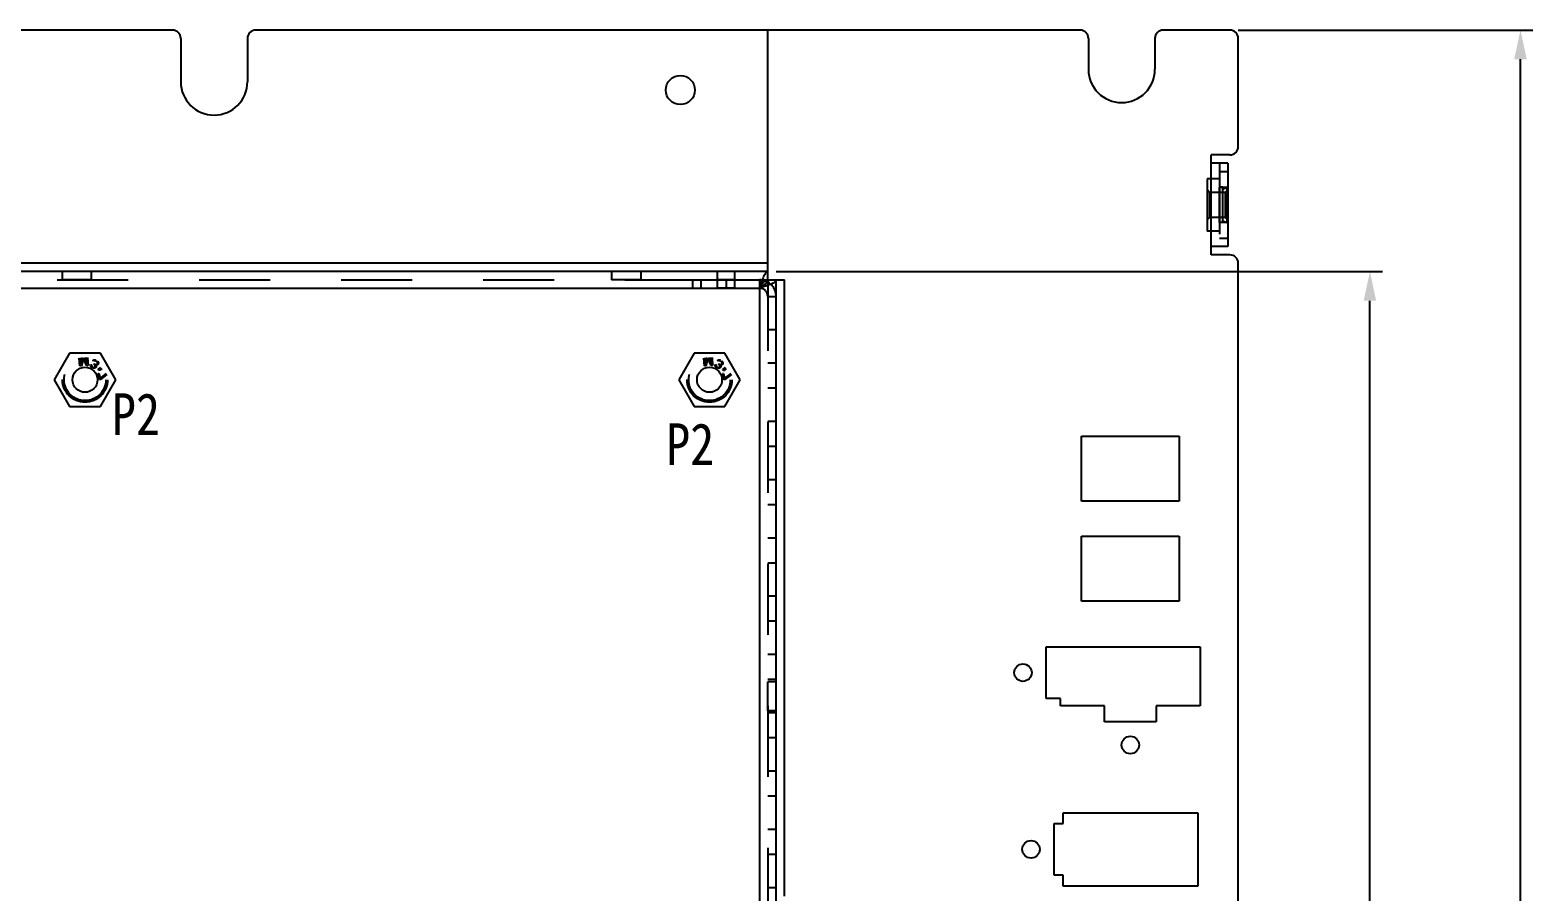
# Model space of a CAD drawing. Header units: millimetres. Extents: x 0 to 8948, y -1340 to 1100.
# Drawn here: x 2296.4 to 2476.9, y 606.4 to 709.9 of the extents above; entities that cross this region are included whole.
import ezdxf

# ---------------------------------------------------------------- set-up
doc = ezdxf.new("R2010")
doc.units = ezdxf.units.MM
doc.header["$LTSCALE"] = 85.25
doc.header["$PDMODE"] = 3
doc.header["$PDSIZE"] = 8
doc.linetypes.add('HIDDEN', pattern=[0.2, 0.1, -0.1])
doc.layers.get('0').update_dxf_attribs({"linetype": 'CONTINUOUS'})
doc.layers.get('Defpoints').update_dxf_attribs({"linetype": 'CONTINUOUS'})
doc.layers.add('02___PRT_ALL_AXES', color=7, linetype='CONTINUOUS')
doc.layers.add('DEFAULT_2', color=8, linetype='HIDDEN')
doc.styles.get("Standard").update_dxf_attribs({"font": 'txt', "width": 0.85})
doc.dimstyles.new('DIMSTYLE_1', dxfattribs={"dimtxt": 5, "dimasz": 3.5, "dimexe": 1.5, "dimexo": 1, "dimgap": 1.25, "dimtad": 1, "dimdsep": 46, "dimtxsty": 'Standard', "dimblk": '_FILLED', "dimblk1": '_FILLED', "dimblk2": '_FILLED', "dimcen": 0.09, "dimadec": 0, "dimazin": 0, "dimtp": 0.01, "dimtm": 0.01, "dimtfac": 1, "dimtofl": 0, "dimtmove": 0, "dimatfit": 3, "dimldrblk": '_FILLED', "dimfxl": 0, "dimtolj": 1, "dimarcsym": 0})

# ---------------------------------------------------------------- blocks, each defined once
blk = doc.blocks.new('_FILLED')
at = {"color": 0, "linetype": 'ByBlock'}
blk.add_solid([(0, 0), (-1, 0.214), (-1, -0.214)], dxfattribs=at)
blk = doc.blocks.new('*D8')
at = {"color": 0, "linetype": 'Continuous', "lineweight": -2, "transparency": 16777216}
for p, q in [((2386.04, 680.95), (2458.85, 680.95)), ((2457.35, 473.45), (2457.35, 677.45)), ((2386.04, 469.95), (2458.85, 469.95))]:
    blk.add_line(p, q, dxfattribs=at)
at = {"layer": 'Defpoints', "color": 0, "linetype": 'Continuous', "transparency": 16777216}
for p in [(2385.04, 680.95), (2457.35, 680.95), (2385.04, 469.95)]:
    blk.add_point(p, dxfattribs=at)
at = {"color": 0, "linetype": 'Continuous', "lineweight": -2, "transparency": 16777216, "xscale": 3.5, "yscale": 3.5, "zscale": 3.5}
for p, rotation in [((2457.35, 680.95), 90), ((2457.35, 469.95), 270)]:
    blk.add_blockref('_FILLED', p, dxfattribs=dict(at, rotation=rotation))
at = {"color": 0, "linetype": 'Continuous', "transparency": 16777216, "insert": (2451.1, 575.45), "char_height": 5, "width": 17, "attachment_point": 2, "rotation": 90}
blk.add_mtext('\\A1;*211', dxfattribs=at)
blk = doc.blocks.new('*D10')
at = {"color": 0, "linetype": 'Continuous', "lineweight": -2, "transparency": 16777216}
for p, q in [((2441.54, 709.95), (2476.93, 709.95)), ((2475.43, 457.95), (2475.43, 706.45)), ((2441.54, 454.45), (2476.93, 454.45))]:
    blk.add_line(p, q, dxfattribs=at)
at = {"layer": 'Defpoints', "color": 0, "linetype": 'Continuous', "transparency": 16777216}
for p in [(2440.54, 709.95), (2475.43, 709.95), (2440.54, 454.45)]:
    blk.add_point(p, dxfattribs=at)
at = {"color": 0, "linetype": 'Continuous', "lineweight": -2, "transparency": 16777216, "xscale": 3.5, "yscale": 3.5, "zscale": 3.5}
for p, rotation in [((2475.43, 709.95), 90), ((2475.43, 454.45), 270)]:
    blk.add_blockref('_FILLED', p, dxfattribs=dict(at, rotation=rotation))
at = {"color": 0, "linetype": 'Continuous', "transparency": 16777216, "insert": (2469.18, 582.2), "char_height": 5, "width": 25.5, "attachment_point": 2, "rotation": 90}
blk.add_mtext('\\A1;*255.5', dxfattribs=at)

msp = doc.modelspace()

# ---------------------------------------------------------------- linework, layer by layer
at = {"color": 3, "linetype": 'Continuous'}
for p, q in [((2313.539, 709.948), (2159.539, 709.948)), ((2422.539, 709.948), (2323.539, 709.948)), ((2385.039, 680.948), (2385.039, 709.948)), ((2440.539, 709.948), (2432.539, 709.948)), ((2314.539, 708.948), (2314.539, 703.736)), ((2322.539, 708.948), (2322.539, 703.736)), ((2423.539, 708.948), (2423.539, 705.236)), ((2431.539, 708.948), (2431.539, 705.236)), ((2441.539, 695.948), (2441.539, 708.948)), ((2440.539, 694.948), (2438.289, 694.948)), ((2438.289, 682.948), (2438.289, 694.948)), ((2440.289, 693.948), (2438.289, 693.948)), ((2440.289, 693.948), (2440.289, 683.948)), ((2440.289, 683.948), (2438.289, 683.948)), ((2440.539, 682.948), (2438.289, 682.948)), ((2385.039, 681.948), (2069.039, 681.948)), ((2385.039, 680.948), (2069.039, 680.948)), ((2441.539, 591.448), (2441.539, 681.948)), ((2070.039, 678.948), (2384.039, 678.948)), ((2384.039, 678.948), (2384.039, 471.948)), ((2386.039, 470.948), (2386.039, 679.948)), ((2386.041, 679.948), (2387.039, 679.948)), ((2387.039, 605.948), (2387.039, 679.948)), ((2422.729, 661.168), (2434.429, 661.168)), ((2422.729, 653.368), (2422.729, 661.168)), ((2434.429, 661.168), (2434.429, 653.368)), ((2434.429, 653.368), (2422.729, 653.368)), ((2422.729, 649.168), (2434.429, 649.168)), ((2422.729, 641.368), (2422.729, 649.168)), ((2434.429, 649.168), (2434.429, 641.368)), ((2434.429, 641.368), (2422.729, 641.368)), ((2418.479, 635.888), (2436.979, 635.888)), ((2418.479, 629.688), (2418.479, 635.888)), ((2436.979, 635.888), (2436.979, 628.788)), ((2420.179, 629.688), (2418.479, 629.688)), ((2420.179, 628.788), (2420.179, 629.688)), ((2425.479, 628.788), (2420.179, 628.788)), ((2425.479, 626.888), (2425.479, 628.788)), ((2436.979, 628.788), (2431.679, 628.788)), ((2431.679, 628.788), (2431.679, 626.888)), ((2431.679, 626.888), (2425.479, 626.888)), ((2420.499, 615.958), (2436.699, 615.958)), ((2420.499, 614.658), (2420.499, 615.958)), ((2436.699, 615.958), (2436.699, 607.158)), ((2419.449, 614.658), (2420.499, 614.658)), ((2419.449, 608.458), (2419.449, 614.658)), ((2420.499, 608.458), (2419.449, 608.458)), ((2420.499, 607.158), (2420.499, 608.458)), ((2436.699, 607.158), (2420.499, 607.158))]:
    msp.add_line(p, q, dxfattribs=at)
at = {"color": 7, "linetype": 'Continuous'}
for p, q in [((2385.039, 679.948), (2385.039, 680.948)), ((2385.039, 679.948), (2386.039, 679.948)), ((2301.192, 671.148), (2299.344, 667.948)), ((2304.887, 671.148), (2301.192, 671.148)), ((2306.734, 667.948), (2304.887, 671.148)), ((2376.192, 671.148), (2374.344, 667.948)), ((2379.887, 671.148), (2376.192, 671.148)), ((2381.734, 667.948), (2379.887, 671.148)), ((2299.344, 667.948), (2301.192, 664.748)), ((2304.887, 664.748), (2306.734, 667.948)), ((2374.344, 667.948), (2376.192, 664.748)), ((2379.887, 664.748), (2381.734, 667.948)), ((2301.192, 664.748), (2304.887, 664.748)), ((2376.192, 664.748), (2379.887, 664.748))]:
    msp.add_line(p, q, dxfattribs=at)
at = {"color": 3, "linetype": 'Continuous'}
for centre, radius, start, end in [((2313.539, 708.948), 1, 0, 90), ((2323.539, 708.948), 1, 90, 180), ((2422.539, 708.948), 1, 0, 90), ((2432.539, 708.948), 1, 90, 180), ((2440.539, 708.948), 1, 0, 90), ((2427.539, 705.236), 4, 180, 0), ((2318.539, 703.736), 4, 180, 0), ((2440.539, 695.948), 1, 270, 0), ((2440.539, 681.948), 1, 0, 90), ((2384.039, 677.948), 2, 62.28559, 70.01104)]:
    msp.add_arc(centre, radius, start, end, dxfattribs=at)
for points in [[(2385.039, 680.948), (2384.942, 680.948), (2384.789, 680.817), (2384.652, 680.598), (2384.474, 680.237), (2384.273, 679.68), (2384.121, 679.204), (2384.039, 678.948)], [(2386.039, 679.948), (2386.039, 679.85), (2385.908, 679.698), (2385.69, 679.561), (2385.329, 679.383), (2384.772, 679.182), (2384.295, 679.029), (2384.039, 678.948)]]:
    msp.add_open_spline(points, degree=3, knots=[0, 0, 0, 0, 0.1275582, 0.2247905, 0.3461005, 0.6491201, 1, 1, 1, 1], dxfattribs=at)
at = {"color": 7, "linetype": 'Continuous'}
for points in [[(2385.039, 679.948), (2385.039, 679.755), (2384.793, 679.462), (2384.414, 679.187), (2384.168, 679.03), (2384.039, 678.948)], [(2385.039, 679.948), (2384.846, 679.948), (2384.554, 679.702), (2384.278, 679.322), (2384.121, 679.076), (2384.039, 678.948)]]:
    msp.add_open_spline(points, degree=3, knots=[0, 0, 0, 0, 0.4006962, 0.6839153, 1, 1, 1, 1], dxfattribs=at)
at = {"layer": '02___PRT_ALL_AXES', "color": 8, "linetype": 'HIDDEN'}
for p, q in [((2440.289, 691.048), (2439.289, 691.048)), ((2439.289, 686.848), (2439.289, 691.048)), ((2440.289, 686.848), (2440.289, 691.048)), ((2440.289, 686.848), (2439.289, 686.848)), ((2300.289, 680.948), (2300.289, 679.948)), ((2303.789, 680.948), (2300.289, 680.948)), ((2303.789, 680.948), (2303.789, 679.948)), ((2369.789, 680.948), (2366.289, 680.948)), ((2366.289, 680.948), (2366.289, 679.948)), ((2369.789, 680.948), (2369.789, 679.948)), ((2381.089, 680.948), (2378.989, 680.948)), ((2378.989, 678.948), (2378.989, 680.948)), ((2381.089, 678.948), (2381.089, 680.948)), ((2303.789, 679.948), (2300.289, 679.948)), ((2369.789, 679.948), (2366.289, 679.948)), ((2381.089, 679.948), (2378.989, 679.948)), ((2381.089, 678.948), (2378.989, 678.948)), ((2380.039, 679.948), (2380.039, 678.948)), ((2386.039, 631.698), (2385.039, 631.698)), ((2385.039, 628.198), (2385.039, 631.698)), ((2386.039, 628.198), (2386.039, 631.698)), ((2386.039, 628.198), (2385.039, 628.198))]:
    msp.add_line(p, q, dxfattribs=at)
at = {"layer": '02___PRT_ALL_AXES', "color": 3, "linetype": 'Continuous'}
for centre, radius in [((2374.539, 702.748), 1.75), ((2303.039, 667.948), 1.5), ((2378.039, 667.948), 1.5), ((2415.679, 632.788), 1.05), ((2428.579, 624.088), 1.05), ((2416.649, 611.558), 1.05)]:
    msp.add_circle(centre, radius, dxfattribs=at)
at = {"layer": 'DEFAULT_2', "color": 8, "linetype": 'HIDDEN'}
for p, q in [((2439.289, 693.948), (2439.289, 683.948)), ((2439.289, 692.098), (2437.789, 692.098)), ((2437.789, 692.098), (2437.789, 685.798)), ((2437.809, 691.423), (2437.789, 691.423)), ((2437.809, 691.41), (2437.789, 691.41)), ((2437.789, 691.387), (2437.809, 691.387)), ((2437.809, 691.38), (2437.789, 691.38)), ((2437.789, 691.342), (2437.809, 691.342)), ((2437.809, 691.341), (2437.789, 691.341)), ((2437.809, 691.34), (2437.789, 691.34)), ((2437.809, 691.339), (2437.789, 691.339)), ((2437.809, 691.328), (2437.789, 691.328)), ((2437.789, 691.318), (2437.809, 691.318)), ((2437.809, 691.423), (2437.809, 689.532)), ((2439.289, 692.948), (2440.289, 692.948)), ((2437.809, 691.095), (2437.789, 691.095)), ((2437.809, 691.062), (2437.789, 691.062)), ((2437.809, 690.981), (2437.789, 690.981)), ((2437.809, 690.948), (2437.789, 690.948)), ((2437.809, 690.939), (2437.789, 690.939)), ((2437.809, 690.927), (2437.789, 690.927)), ((2437.809, 690.907), (2437.789, 690.907)), ((2437.809, 690.906), (2437.789, 690.906)), ((2437.809, 690.904), (2437.789, 690.904)), ((2437.809, 690.877), (2437.789, 690.877)), ((2437.809, 690.876), (2437.789, 690.876)), ((2437.809, 690.87), (2437.789, 690.87)), ((2437.809, 690.86), (2437.789, 690.86)), ((2437.789, 690.848), (2437.809, 690.848)), ((2437.809, 690.847), (2437.789, 690.847)), ((2437.809, 690.802), (2437.789, 690.802)), ((2437.809, 690.79), (2437.789, 690.79)), ((2437.809, 690.76), (2437.789, 690.76)), ((2437.809, 690.757), (2437.789, 690.757)), ((2437.789, 690.754), (2437.809, 690.754)), ((2438.089, 690.448), (2437.789, 690.748)), ((2437.789, 690.747), (2437.809, 690.747)), ((2437.809, 690.68), (2437.789, 690.68)), ((2437.809, 690.662), (2437.789, 690.662)), ((2437.809, 690.66), (2437.789, 690.66)), ((2437.809, 690.658), (2437.789, 690.658)), ((2437.789, 690.657), (2437.809, 690.657)), ((2437.809, 690.643), (2437.789, 690.643)), ((2437.809, 690.64), (2437.789, 690.64)), ((2437.789, 690.637), (2437.809, 690.637)), ((2437.809, 690.624), (2437.789, 690.624)), ((2437.809, 690.623), (2437.789, 690.623)), ((2437.809, 690.615), (2437.789, 690.615)), ((2437.809, 690.614), (2437.789, 690.614)), ((2437.809, 690.553), (2437.789, 690.553)), ((2437.809, 690.553), (2437.789, 690.553)), ((2437.789, 690.541), (2437.809, 690.541)), ((2437.809, 690.516), (2437.789, 690.516)), ((2437.809, 690.51), (2437.789, 690.51)), ((2437.809, 690.494), (2437.789, 690.494)), ((2437.809, 690.492), (2437.789, 690.492)), ((2437.789, 690.479), (2437.809, 690.479)), ((2437.809, 690.474), (2437.789, 690.474)), ((2437.809, 690.465), (2437.789, 690.465)), ((2437.789, 690.464), (2437.809, 690.464)), ((2437.809, 690.461), (2437.789, 690.461)), ((2437.809, 690.449), (2437.789, 690.449)), ((2437.789, 690.435), (2437.809, 690.435)), ((2437.809, 690.434), (2437.789, 690.434)), ((2437.789, 690.434), (2437.809, 690.434)), ((2437.789, 690.4), (2437.809, 690.4)), ((2437.809, 690.392), (2437.789, 690.392)), ((2437.809, 690.333), (2437.789, 690.333)), ((2437.789, 690.326), (2437.809, 690.326)), ((2437.809, 690.302), (2437.789, 690.302)), ((2437.809, 690.291), (2437.789, 690.291)), ((2437.789, 690.279), (2437.809, 690.279)), ((2437.789, 690.268), (2437.809, 690.268)), ((2437.809, 690.268), (2437.789, 690.268)), ((2437.809, 690.257), (2437.789, 690.257)), ((2437.809, 690.255), (2437.789, 690.255)), ((2437.809, 690.216), (2437.789, 690.216)), ((2437.809, 690.187), (2437.789, 690.187)), ((2437.809, 690.18), (2437.789, 690.18)), ((2437.809, 690.179), (2437.789, 690.179)), ((2437.789, 690.104), (2437.809, 690.104)), ((2437.809, 690.086), (2437.789, 690.086)), ((2437.809, 690.057), (2437.789, 690.057)), ((2437.809, 690.044), (2437.789, 690.044)), ((2437.789, 690.034), (2437.809, 690.034)), ((2437.809, 690.016), (2437.789, 690.016)), ((2437.789, 689.986), (2437.809, 689.986)), ((2437.809, 689.978), (2437.789, 689.978)), ((2437.789, 689.849), (2437.809, 689.849)), ((2437.809, 689.815), (2437.789, 689.815)), ((2437.809, 689.786), (2437.789, 689.786)), ((2437.809, 689.779), (2437.789, 689.779)), ((2437.809, 689.75), (2437.789, 689.75)), ((2437.809, 689.738), (2437.789, 689.738)), ((2437.809, 689.71), (2437.789, 689.71)), ((2437.809, 689.703), (2437.789, 689.703)), ((2437.809, 689.544), (2437.789, 689.544)), ((2437.809, 689.532), (2437.789, 689.532)), ((2439.959, 690.448), (2438.089, 690.448)), ((2438.089, 690.448), (2438.089, 687.448)), ((2439.669, 691.073), (2439.289, 691.073)), ((2439.669, 690.848), (2440.159, 691.073)), ((2439.669, 686.823), (2439.669, 691.073)), ((2439.959, 690.448), (2440.259, 690.748)), ((2439.959, 690.448), (2439.959, 687.448)), ((2440.259, 691.073), (2440.159, 691.073)), ((2440.159, 691.073), (2440.159, 686.823)), ((2440.259, 686.823), (2440.259, 691.073)), ((2437.809, 689.392), (2437.789, 689.392)), ((2437.809, 689.391), (2437.789, 689.391)), ((2437.809, 689.351), (2437.789, 689.351)), ((2437.809, 689.341), (2437.789, 689.341)), ((2437.809, 689.341), (2437.789, 689.341)), ((2437.809, 689.34), (2437.789, 689.34)), ((2437.809, 689.318), (2437.789, 689.318)), ((2437.789, 689.311), (2437.809, 689.311)), ((2437.809, 689.311), (2437.789, 689.311)), ((2437.809, 689.306), (2437.789, 689.306)), ((2437.809, 689.303), (2437.789, 689.303)), ((2437.809, 689.225), (2437.789, 689.225)), ((2437.809, 689.209), (2437.789, 689.209)), ((2437.809, 689.209), (2437.789, 689.209)), ((2437.809, 689.2), (2437.789, 689.2)), ((2437.809, 689.175), (2437.789, 689.175)), ((2437.809, 689.164), (2437.789, 689.164)), ((2437.809, 689.118), (2437.789, 689.118)), ((2437.809, 689.091), (2437.789, 689.091)), ((2437.809, 689.085), (2437.789, 689.085)), ((2437.809, 689.059), (2437.789, 689.059)), ((2437.789, 689.058), (2437.809, 689.058)), ((2437.809, 689.052), (2437.789, 689.052)), ((2437.809, 689.051), (2437.789, 689.051)), ((2437.789, 689.044), (2437.809, 689.044)), ((2437.809, 689.04), (2437.789, 689.04)), ((2437.809, 689.012), (2437.789, 689.012)), ((2437.789, 689.011), (2437.809, 689.011)), ((2437.809, 689.392), (2437.809, 689.011)), ((2438.089, 687.448), (2437.789, 687.148)), ((2439.959, 687.448), (2438.089, 687.448)), ((2439.669, 686.823), (2439.289, 686.823)), ((2439.669, 687.048), (2440.159, 686.823)), ((2439.959, 687.448), (2440.259, 687.148)), ((2440.259, 686.823), (2440.159, 686.823)), ((2439.289, 685.798), (2437.789, 685.798)), ((2439.289, 684.948), (2440.289, 684.948)), ((2078.039, 679.948), (2376.039, 679.948)), ((2376.039, 679.948), (2384.039, 679.948)), ((2376.039, 678.948), (2376.039, 679.948)), ((2377.039, 678.948), (2377.039, 679.948)), ((2384.039, 679.948), (2385.039, 679.948)), ((2384.039, 679.948), (2384.039, 678.948)), ((2385.039, 679.948), (2385.039, 470.948)), ((2386.039, 679.948), (2386.041, 679.948)), ((2385.039, 677.948), (2386.039, 677.948)), ((2386.039, 673.948), (2385.039, 673.948)), ((2302.419, 669.608), (2302.351, 670.559)), ((2302.606, 669.621), (2302.419, 669.608)), ((2302.475, 670.588), (2302.529, 669.829)), ((2302.529, 669.829), (2302.763, 670.634)), ((2302.854, 670.535), (2302.606, 669.621)), ((2303.23, 669.666), (2302.854, 670.535)), ((2302.93, 670.646), (2303.277, 669.883)), ((2303.277, 669.883), (2303.223, 670.642)), ((2303.417, 669.679), (2303.23, 669.666)), ((2303.349, 670.63), (2303.417, 669.679)), ((2303.706, 669.704), (2303.732, 669.788)), ((2303.734, 669.588), (2303.706, 669.704)), ((2303.732, 669.788), (2303.822, 669.734)), ((2303.822, 669.734), (2303.824, 669.658)), ((2303.824, 669.658), (2303.856, 669.589)), ((2303.989, 670.255), (2304.039, 670.298)), ((2304.078, 670.201), (2303.989, 670.255)), ((2304.039, 670.298), (2304.108, 670.332)), ((2304.118, 670.227), (2304.078, 670.201)), ((2304.108, 670.332), (2304.183, 670.336)), ((2304.11, 669.809), (2304.154, 669.882)), ((2304.181, 669.766), (2304.11, 669.809)), ((2304.175, 670.242), (2304.118, 670.227)), ((2304.154, 669.882), (2304.225, 669.839)), ((2304.222, 670.238), (2304.175, 670.242)), ((2304.266, 669.665), (2304.181, 669.766)), ((2304.183, 670.336), (2304.277, 670.329)), ((2304.322, 670.203), (2304.222, 670.238)), ((2304.225, 669.839), (2304.343, 669.793)), ((2304.28, 669.607), (2304.266, 669.665)), ((2304.272, 669.513), (2304.28, 669.607)), ((2304.277, 670.329), (2304.354, 670.306)), ((2304.429, 670.138), (2304.322, 670.203)), ((2304.343, 669.793), (2304.419, 669.797)), ((2304.457, 669.7), (2304.346, 669.717)), ((2304.346, 669.717), (2304.385, 669.619)), ((2304.385, 669.619), (2304.387, 669.543)), ((2304.419, 669.797), (2304.498, 669.849)), ((2304.508, 670.067), (2304.429, 670.138)), ((2304.526, 669.733), (2304.457, 669.7)), ((2304.498, 669.849), (2304.542, 669.922)), ((2304.506, 670.215), (2304.562, 670.158)), ((2304.532, 670.027), (2304.508, 670.067)), ((2304.588, 669.795), (2304.526, 669.733)), ((2304.546, 669.969), (2304.532, 670.027)), ((2304.542, 669.922), (2304.546, 669.969)), ((2304.562, 670.158), (2304.612, 670.078)), ((2304.631, 669.868), (2304.588, 669.795)), ((2304.612, 670.078), (2304.644, 670.01)), ((2304.646, 669.933), (2304.631, 669.868)), ((2304.644, 670.01), (2304.646, 669.933)), ((2377.419, 669.608), (2377.351, 670.559)), ((2377.606, 669.621), (2377.419, 669.608)), ((2377.475, 670.588), (2377.529, 669.829)), ((2377.529, 669.829), (2377.763, 670.634)), ((2377.854, 670.535), (2377.606, 669.621)), ((2378.23, 669.666), (2377.854, 670.535)), ((2377.93, 670.646), (2378.277, 669.883)), ((2378.277, 669.883), (2378.223, 670.642)), ((2378.417, 669.679), (2378.23, 669.666)), ((2378.349, 670.63), (2378.417, 669.679)), ((2378.706, 669.704), (2378.732, 669.788)), ((2378.734, 669.588), (2378.706, 669.704)), ((2378.732, 669.788), (2378.822, 669.734)), ((2378.822, 669.734), (2378.824, 669.658)), ((2378.824, 669.658), (2378.856, 669.589)), ((2378.989, 670.255), (2379.039, 670.298)), ((2379.078, 670.201), (2378.989, 670.255)), ((2379.039, 670.298), (2379.108, 670.332)), ((2379.118, 670.227), (2379.078, 670.201)), ((2379.108, 670.332), (2379.183, 670.336)), ((2379.11, 669.809), (2379.154, 669.882)), ((2379.181, 669.766), (2379.11, 669.809)), ((2379.175, 670.242), (2379.118, 670.227)), ((2379.154, 669.882), (2379.225, 669.839)), ((2379.222, 670.238), (2379.175, 670.242)), ((2379.266, 669.665), (2379.181, 669.766)), ((2379.183, 670.336), (2379.277, 670.329)), ((2379.322, 670.203), (2379.222, 670.238)), ((2379.225, 669.839), (2379.343, 669.793)), ((2379.28, 669.607), (2379.266, 669.665)), ((2379.272, 669.513), (2379.28, 669.607)), ((2379.277, 670.329), (2379.354, 670.306)), ((2379.429, 670.138), (2379.322, 670.203)), ((2379.343, 669.793), (2379.419, 669.797)), ((2379.457, 669.7), (2379.346, 669.717)), ((2379.346, 669.717), (2379.385, 669.619)), ((2379.385, 669.619), (2379.387, 669.543)), ((2379.419, 669.797), (2379.498, 669.849)), ((2379.508, 670.067), (2379.429, 670.138)), ((2379.526, 669.733), (2379.457, 669.7)), ((2379.498, 669.849), (2379.542, 669.922)), ((2379.506, 670.215), (2379.562, 670.158)), ((2379.532, 670.027), (2379.508, 670.067)), ((2379.588, 669.795), (2379.526, 669.733)), ((2379.546, 669.969), (2379.532, 670.027)), ((2379.542, 669.922), (2379.546, 669.969)), ((2379.562, 670.158), (2379.612, 670.078)), ((2379.631, 669.868), (2379.588, 669.795)), ((2379.612, 670.078), (2379.644, 670.01)), ((2379.646, 669.933), (2379.631, 669.868)), ((2379.644, 670.01), (2379.646, 669.933)), ((2386.039, 669.948), (2385.039, 669.948)), ((2303.783, 669.509), (2303.734, 669.588)), ((2303.897, 669.416), (2303.783, 669.509)), ((2303.856, 669.589), (2303.934, 669.517)), ((2303.933, 669.394), (2303.897, 669.416)), ((2304.069, 669.337), (2303.933, 669.394)), ((2303.934, 669.517), (2304.006, 669.475)), ((2304.006, 669.475), (2304.106, 669.439)), ((2304.162, 669.331), (2304.069, 669.337)), ((2304.106, 669.439), (2304.182, 669.443)), ((2304.278, 669.361), (2304.162, 669.331)), ((2304.182, 669.443), (2304.25, 669.477)), ((2304.25, 669.477), (2304.272, 669.513)), ((2304.339, 669.423), (2304.278, 669.361)), ((2304.361, 669.459), (2304.339, 669.423)), ((2304.387, 669.543), (2304.361, 669.459)), ((2304.616, 668.686), (2304.72, 668.709)), ((2304.78, 667.954), (2304.616, 668.686)), ((2304.625, 669.241), (2304.63, 669.27)), ((2304.772, 669.216), (2304.625, 669.241)), ((2304.63, 669.27), (2304.807, 669.241)), ((2304.65, 669.131), (2304.772, 669.216)), ((2304.674, 669.097), (2304.65, 669.131)), ((2304.796, 669.182), (2304.674, 669.097)), ((2304.72, 668.709), (2304.857, 668.099)), ((2304.768, 669.036), (2304.796, 669.182)), ((2304.798, 669.031), (2304.768, 669.036)), ((2304.884, 667.977), (2304.78, 667.954)), ((2304.831, 669.207), (2304.798, 669.031)), ((2304.807, 669.241), (2304.839, 669.416)), ((2305.007, 669.178), (2304.831, 669.207)), ((2304.839, 669.416), (2304.869, 669.412)), ((2304.869, 669.412), (2304.842, 669.265)), ((2304.842, 669.265), (2304.963, 669.351)), ((2304.857, 668.099), (2305.633, 668.698)), ((2304.987, 669.317), (2304.865, 669.231)), ((2304.865, 669.231), (2305.012, 669.207)), ((2305.664, 668.579), (2304.884, 667.977)), ((2304.963, 669.351), (2304.987, 669.317)), ((2305.012, 669.207), (2305.007, 669.178)), ((2378.783, 669.509), (2378.734, 669.588)), ((2378.897, 669.416), (2378.783, 669.509)), ((2378.856, 669.589), (2378.934, 669.517)), ((2378.933, 669.394), (2378.897, 669.416)), ((2379.069, 669.337), (2378.933, 669.394)), ((2378.934, 669.517), (2379.006, 669.475)), ((2379.006, 669.475), (2379.106, 669.439)), ((2379.162, 669.331), (2379.069, 669.337)), ((2379.106, 669.439), (2379.182, 669.443)), ((2379.278, 669.361), (2379.162, 669.331)), ((2379.182, 669.443), (2379.25, 669.477)), ((2379.25, 669.477), (2379.272, 669.513)), ((2379.339, 669.423), (2379.278, 669.361)), ((2379.361, 669.459), (2379.339, 669.423)), ((2379.387, 669.543), (2379.361, 669.459)), ((2379.616, 668.686), (2379.72, 668.709)), ((2379.78, 667.954), (2379.616, 668.686)), ((2379.625, 669.241), (2379.63, 669.27)), ((2379.772, 669.216), (2379.625, 669.241)), ((2379.63, 669.27), (2379.807, 669.241)), ((2379.65, 669.131), (2379.772, 669.216)), ((2379.674, 669.097), (2379.65, 669.131)), ((2379.796, 669.182), (2379.674, 669.097)), ((2379.72, 668.709), (2379.857, 668.099)), ((2379.768, 669.036), (2379.796, 669.182)), ((2379.798, 669.031), (2379.768, 669.036)), ((2379.884, 667.977), (2379.78, 667.954)), ((2379.831, 669.207), (2379.798, 669.031)), ((2379.807, 669.241), (2379.839, 669.416)), ((2380.007, 669.178), (2379.831, 669.207)), ((2379.839, 669.416), (2379.869, 669.412)), ((2379.869, 669.412), (2379.842, 669.265)), ((2379.842, 669.265), (2379.963, 669.351)), ((2379.857, 668.099), (2380.633, 668.698)), ((2379.987, 669.317), (2379.865, 669.231)), ((2379.865, 669.231), (2380.012, 669.207)), ((2380.664, 668.579), (2379.884, 667.977)), ((2379.963, 669.351), (2379.987, 669.317)), ((2380.012, 669.207), (2380.007, 669.178)), ((2386.039, 666.948), (2385.039, 666.948)), ((2386.039, 662.948), (2385.039, 662.948)), ((2386.039, 659.948), (2385.039, 659.948)), ((2386.039, 655.948), (2385.039, 655.948)), ((2386.039, 652.948), (2385.039, 652.948)), ((2386.039, 648.948), (2385.039, 648.948)), ((2386.039, 645.948), (2385.039, 645.948)), ((2386.039, 641.948), (2385.039, 641.948)), ((2386.039, 638.948), (2385.039, 638.948)), ((2386.039, 634.948), (2385.039, 634.948)), ((2386.039, 631.948), (2385.039, 631.948)), ((2386.039, 627.948), (2385.039, 627.948)), ((2386.039, 624.948), (2385.039, 624.948)), ((2386.039, 620.948), (2385.039, 620.948)), ((2386.039, 617.948), (2385.039, 617.948)), ((2386.039, 613.948), (2385.039, 613.948)), ((2386.039, 610.948), (2385.039, 610.948)), ((2386.039, 606.948), (2385.039, 606.948))]:
    msp.add_line(p, q, dxfattribs=at)
for centre, radius in [((2303.039, 667.948), 2.7), ((2303.039, 667.948), 2.5), ((2378.039, 667.948), 2.7), ((2378.039, 667.948), 2.5)]:
    msp.add_circle(centre, radius, dxfattribs=at)
for radius, start, end in [(2, 70.01104, 90), (1, 0, 90), (2, 0, 62.28559)]:
    msp.add_arc((2384.039, 677.948), radius, start, end, dxfattribs=at)

# ---------------------------------------------------------------- texts
at = {"color": 2, "linetype": 'Continuous', "char_height": 5, "width": 8.5, "attachment_point": 1, "line_spacing_factor": 0.9}
for insert in [(2306.268, 666.334), (2372.825, 662.729)]:
    msp.add_mtext('P2', dxfattribs=dict(at, insert=insert))

# ---------------------------------------------------------------- dimensions: what is measured, and where the dimension line sits
at = {"color": 2, "linetype": 'Continuous'}
for base, p1, p2, picture, middle in [((2475.428, 709.948), (2440.539, 454.448), (2440.539, 709.948), '*D10', (2475.428, 582.198)), ((2457.349, 680.948), (2385.039, 469.948), (2385.039, 680.948), '*D8', (2457.349, 575.448))]:
    dim = msp.add_linear_dim(base=base, p1=p1, p2=p2, angle=90, text='*<>', dimstyle='DIMSTYLE_1', dxfattribs=at)
    dim.commit()
    dim.dimension.update_dxf_attribs({"geometry": picture, "text_midpoint": middle, "dimtype": 160})

doc.saveas('drawing.dxf')
